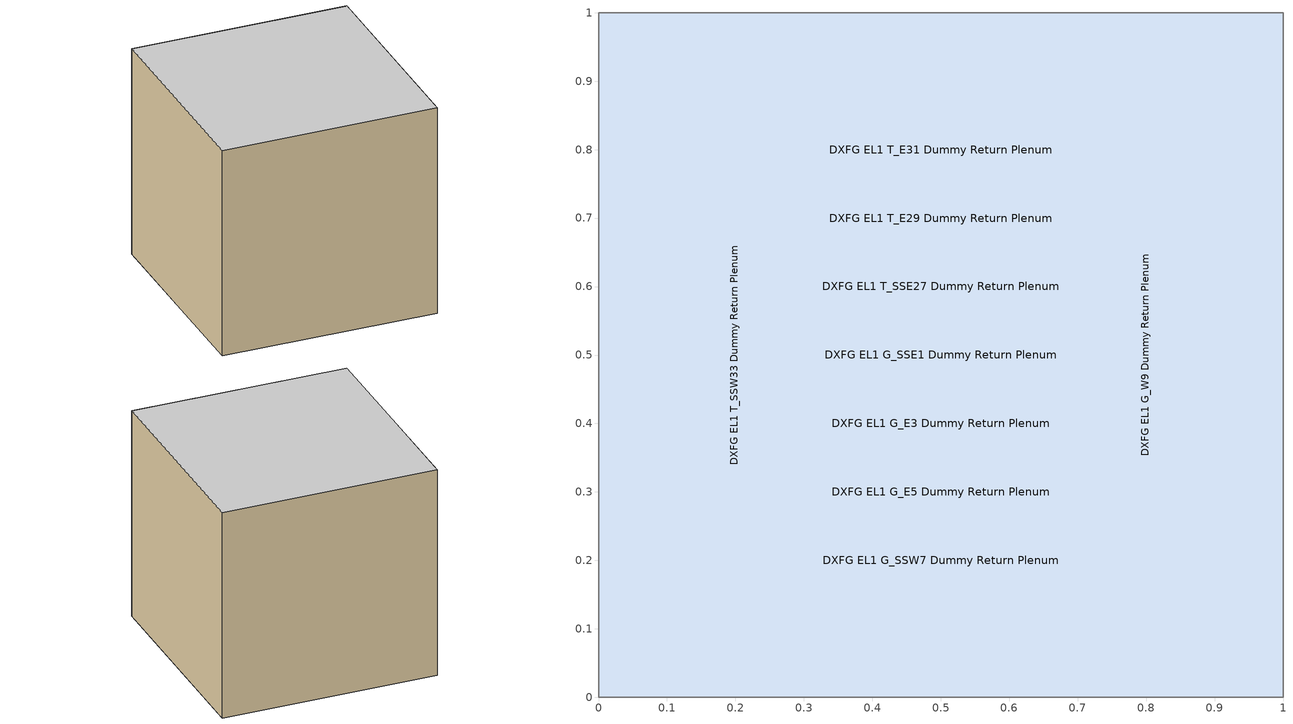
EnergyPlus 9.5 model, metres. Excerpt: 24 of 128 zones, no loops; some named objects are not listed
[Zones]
DXFG EL1 G_SSE1 Dummy Return Plenum
 floor adiabatic (DXFG EL1 G_SSE1 Plenum Construction): 0,0 0,1 1,1 1,0 z-10
 wall adiabatic (DXFG EL1 G_SSE1 Plenum Construction): 0,1 0,0 1,0 1,1 0,1 z-10:-9
 ceiling adiabatic (DXFG EL1 G_SSE1 Plenum Construction): 0,0 1,0 1,1 0,1 z-9
DXFG EL1 T_SSE27 Dummy Return Plenum
 floor adiabatic (DXFG EL1 T_SSE27 Plenum Construction): 0,0 0,1 1,1 1,0 z-10
 wall adiabatic (DXFG EL1 T_SSE27 Plenum Construction): 0,1 0,0 1,0 1,1 0,1 z-10:-9
 ceiling adiabatic (DXFG EL1 T_SSE27 Plenum Construction): 0,0 1,0 1,1 0,1 z-9
DXFG EL1 G_E3 Dummy Return Plenum
 floor adiabatic (DXFG EL1 G_E3 Plenum Construction): 0,0 0,1 1,1 1,0 z-10
 wall adiabatic (DXFG EL1 G_E3 Plenum Construction): 0,1 0,0 1,0 1,1 0,1 z-10:-9
 ceiling adiabatic (DXFG EL1 G_E3 Plenum Construction): 0,0 1,0 1,1 0,1 z-9
DXFG EL1 T_E29 Dummy Return Plenum
 floor adiabatic (DXFG EL1 T_E29 Plenum Construction): 0,0 0,1 1,1 1,0 z-10
 wall adiabatic (DXFG EL1 T_E29 Plenum Construction): 0,1 0,0 1,0 1,1 0,1 z-10:-9
 ceiling adiabatic (DXFG EL1 T_E29 Plenum Construction): 0,0 1,0 1,1 0,1 z-9
DXFG EL1 G_E5 Dummy Return Plenum
 floor adiabatic (DXFG EL1 G_E5 Plenum Construction): 0,0 0,1 1,1 1,0 z-10
 wall adiabatic (DXFG EL1 G_E5 Plenum Construction): 0,1 0,0 1,0 1,1 0,1 z-10:-9
 ceiling adiabatic (DXFG EL1 G_E5 Plenum Construction): 0,0 1,0 1,1 0,1 z-9
DXFG EL1 T_E31 Dummy Return Plenum
 floor adiabatic (DXFG EL1 T_E31 Plenum Construction): 0,0 0,1 1,1 1,0 z-10
 wall adiabatic (DXFG EL1 T_E31 Plenum Construction): 0,1 0,0 1,0 1,1 0,1 z-10:-9
 ceiling adiabatic (DXFG EL1 T_E31 Plenum Construction): 0,0 1,0 1,1 0,1 z-9
DXFG EL1 G_SSW7 Dummy Return Plenum
 floor adiabatic (DXFG EL1 G_SSW7 Plenum Construction): 0,0 0,1 1,1 1,0 z-10
 wall adiabatic (DXFG EL1 G_SSW7 Plenum Construction): 0,1 0,0 1,0 1,1 0,1 z-10:-9
 ceiling adiabatic (DXFG EL1 G_SSW7 Plenum Construction): 0,0 1,0 1,1 0,1 z-9
DXFG EL1 T_SSW33 Dummy Return Plenum
 floor adiabatic (DXFG EL1 T_SSW33 Plenum Construction): 0,0 0,1 1,1 1,0 z-10
 wall adiabatic (DXFG EL1 T_SSW33 Plenum Construction): 0,1 0,0 1,0 1,1 0,1 z-10:-9
 ceiling adiabatic (DXFG EL1 T_SSW33 Plenum Construction): 0,0 1,0 1,1 0,1 z-9
DXFG EL1 G_W9 Dummy Return Plenum
 floor adiabatic (DXFG EL1 G_W9 Plenum Construction): 0,0 0,1 1,1 1,0 z-10
 wall adiabatic (DXFG EL1 G_W9 Plenum Construction): 0,1 0,0 1,0 1,1 0,1 z-10:-9
 ceiling adiabatic (DXFG EL1 G_W9 Plenum Construction): 0,0 1,0 1,1 0,1 z-9
DXFG EL1 T_W35 Dummy Return Plenum
 floor adiabatic (DXFG EL1 T_W35 Plenum Construction): 0,0 0,1 1,1 1,0 z-10
 wall adiabatic (DXFG EL1 T_W35 Plenum Construction): 0,1 0,0 1,0 1,1 0,1 z-10:-9
 ceiling adiabatic (DXFG EL1 T_W35 Plenum Construction): 0,0 1,0 1,1 0,1 z-9
DXFG EL1 G_W11 Dummy Return Plenum
 floor adiabatic (DXFG EL1 G_W11 Plenum Construction): 0,0 0,1 1,1 1,0 z-10
 wall adiabatic (DXFG EL1 G_W11 Plenum Construction): 0,1 0,0 1,0 1,1 0,1 z-10:-9
 ceiling adiabatic (DXFG EL1 G_W11 Plenum Construction): 0,0 1,0 1,1 0,1 z-9
DXFG EL1 T_W37 Dummy Return Plenum
 floor adiabatic (DXFG EL1 T_W37 Plenum Construction): 0,0 0,1 1,1 1,0 z-10
 wall adiabatic (DXFG EL1 T_W37 Plenum Construction): 0,1 0,0 1,0 1,1 0,1 z-10:-9
 ceiling adiabatic (DXFG EL1 T_W37 Plenum Construction): 0,0 1,0 1,1 0,1 z-9
DXFG EL2 G_WSW1 Dummy Return Plenum
 floor adiabatic (DXFG EL2 G_WSW1 Plenum Construction): 0,0 0,1 1,1 1,0 z-10
 wall adiabatic (DXFG EL2 G_WSW1 Plenum Construction): 0,1 0,0 1,0 1,1 0,1 z-10:-9
 ceiling adiabatic (DXFG EL2 G_WSW1 Plenum Construction): 0,0 1,0 1,1 0,1 z-9
DXFG EL2 T_WSW27 Dummy Return Plenum
 floor adiabatic (DXFG EL2 T_WSW27 Plenum Construction): 0,0 0,1 1,1 1,0 z-10
 wall adiabatic (DXFG EL2 T_WSW27 Plenum Construction): 0,1 0,0 1,0 1,1 0,1 z-10:-9
 ceiling adiabatic (DXFG EL2 T_WSW27 Plenum Construction): 0,0 1,0 1,1 0,1 z-9
DXFG EL2 G_S3 Dummy Return Plenum
 floor adiabatic (DXFG EL2 G_S3 Plenum Construction): 0,0 0,1 1,1 1,0 z-10
 wall adiabatic (DXFG EL2 G_S3 Plenum Construction): 0,1 0,0 1,0 1,1 0,1 z-10:-9
 ceiling adiabatic (DXFG EL2 G_S3 Plenum Construction): 0,0 1,0 1,1 0,1 z-9
DXFG EL2 T_S29 Dummy Return Plenum
 floor adiabatic (DXFG EL2 T_S29 Plenum Construction): 0,0 0,1 1,1 1,0 z-10
 wall adiabatic (DXFG EL2 T_S29 Plenum Construction): 0,1 0,0 1,0 1,1 0,1 z-10:-9
 ceiling adiabatic (DXFG EL2 T_S29 Plenum Construction): 0,0 1,0 1,1 0,1 z-9
DXFG EL2 G_S5 Dummy Return Plenum
 floor adiabatic (DXFG EL2 G_S5 Plenum Construction): 0,0 0,1 1,1 1,0 z-10
 wall adiabatic (DXFG EL2 G_S5 Plenum Construction): 0,1 0,0 1,0 1,1 0,1 z-10:-9
 ceiling adiabatic (DXFG EL2 G_S5 Plenum Construction): 0,0 1,0 1,1 0,1 z-9
DXFG EL2 T_S31 Dummy Return Plenum
 floor adiabatic (DXFG EL2 T_S31 Plenum Construction): 0,0 0,1 1,1 1,0 z-10
 wall adiabatic (DXFG EL2 T_S31 Plenum Construction): 0,1 0,0 1,0 1,1 0,1 z-10:-9
 ceiling adiabatic (DXFG EL2 T_S31 Plenum Construction): 0,0 1,0 1,1 0,1 z-9
DXFG EL2 G_N11 Dummy Return Plenum
 floor adiabatic (DXFG EL2 G_N11 Plenum Construction): 0,0 0,1 1,1 1,0 z-10
 wall adiabatic (DXFG EL2 G_N11 Plenum Construction): 0,1 0,0 1,0 1,1 0,1 z-10:-9
 ceiling adiabatic (DXFG EL2 G_N11 Plenum Construction): 0,0 1,0 1,1 0,1 z-9
DXFG EL2 T_N37 Dummy Return Plenum
 floor adiabatic (DXFG EL2 T_N37 Plenum Construction): 0,0 0,1 1,1 1,0 z-10
 wall adiabatic (DXFG EL2 T_N37 Plenum Construction): 0,1 0,0 1,0 1,1 0,1 z-10:-9
 ceiling adiabatic (DXFG EL2 T_N37 Plenum Construction): 0,0 1,0 1,1 0,1 z-9
DXFG EL2 G_N9 Dummy Return Plenum
 floor adiabatic (DXFG EL2 G_N9 Plenum Construction): 0,0 0,1 1,1 1,0 z-10
 wall adiabatic (DXFG EL2 G_N9 Plenum Construction): 0,1 0,0 1,0 1,1 0,1 z-10:-9
 ceiling adiabatic (DXFG EL2 G_N9 Plenum Construction): 0,0 1,0 1,1 0,1 z-9
DXFG EL2 T_N35 Dummy Return Plenum
 floor adiabatic (DXFG EL2 T_N35 Plenum Construction): 0,0 0,1 1,1 1,0 z-10
 wall adiabatic (DXFG EL2 T_N35 Plenum Construction): 0,1 0,0 1,0 1,1 0,1 z-10:-9
 ceiling adiabatic (DXFG EL2 T_N35 Plenum Construction): 0,0 1,0 1,1 0,1 z-9
DXFG EL2 G_WNW7 Dummy Return Plenum
 floor adiabatic (DXFG EL2 G_WNW7 Plenum Construction): 0,0 0,1 1,1 1,0 z-10
 wall adiabatic (DXFG EL2 G_WNW7 Plenum Construction): 0,1 0,0 1,0 1,1 0,1 z-10:-9
 ceiling adiabatic (DXFG EL2 G_WNW7 Plenum Construction): 0,0 1,0 1,1 0,1 z-9
DXFG EL2 T_WNW33 Dummy Return Plenum
 floor adiabatic (DXFG EL2 T_WNW33 Plenum Construction): 0,0 0,1 1,1 1,0 z-10
 wall adiabatic (DXFG EL2 T_WNW33 Plenum Construction): 0,1 0,0 1,0 1,1 0,1 z-10:-9
 ceiling adiabatic (DXFG EL2 T_WNW33 Plenum Construction): 0,0 1,0 1,1 0,1 z-9
[Building]
MFm+dxgf+existing: North Axis {deg}=0; Terrain=Suburbs; Loads Convergence Tolerance Value {W}=0.04; Temperature Convergence Tolerance Value {deltaC}=0.4; Solar Distribution=FullExterior; Maximum Number of Warmup Days=40; Minimum Number of Warmup Days=10
[Site:Location]
CA_EUREKA_USA Design_Conditions: Latitude {deg}=40.8; Longitude {deg}=-124.17; Time Zone {hr}=-8; Elevation {m}=18
[SizingPeriod:DesignDay] Day of Month=21; Dry-Bulb Temperature Range Modifier Type=DefaultMultipliers; Humidity Condition Type=Wetbulb; Barometric Pressure {Pa}=101109; Rain Indicator=No; Snow Indicator=No; Daylight Saving Time Indicator=No
Name | Month | Day Type | Maximum Dry-Bulb Temperature {C} | Daily Dry-Bulb Temperature Range {deltaC} | Wetbulb or DewPoint at Maximum Dry-Bulb {C} | Wind Speed {m/s} | Wind Direction {deg} | Solar Model Indicator | Sky Clearness | ASHRAE Clear Sky Optical Depth for Beam Irradiance (taub) | ASHRAE Clear Sky Optical Depth for Diffuse Irradiance (taud)
CA_EUREKA Ann Htg 99.6% Condns DB | 12 | WinterDesignDay | 0.7 | 0 | 0.7 | 1.5 | 100 | ASHRAEClearSky | 0
CA_EUREKA Ann Clg .4% Condns DB=>MWB | 8 | SummerDesignDay | 20.1 | 4.5 | 15.1 | 4.2 | 320 | ASHRAETau |  | 0.327 | 2.581
[Site:WaterMainsTemperature]
Calculation Method=Correlation; Annual Average Outdoor Air Temperature {C}=10.81; Maximum Difference In Monthly Average Outdoor Air Temperatures {deltaC}=16.84
[Material] Conductivity {W/m-K}=0.1
Name | Roughness | Thickness {m} | Density {kg/m3} | Specific Heat {J/kg-K}
DXFG EL1 G_SSE1 Plenum Material; DXFG EL1 T_SSE27 Plenum Material; DXFG EL1 G_E3 Plenum Material; DXFG EL1 T_E29 Plenum Material; DXFG EL1 G_E5 Plenum Material; DXFG EL1 T_E31 Plenum Material; DXFG EL1 G_SSW7 Plenum Material; DXFG EL1 T_SSW33 Plenum Material; DXFG EL1 G_W9 Plenum Material; DXFG EL1 T_W35 Plenum Material; DXFG EL1 G_W11 Plenum Material; DXFG EL1 T_W37 Plenum Material; DXFG EL2 G_WSW1 Plenum Material; DXFG EL2 T_WSW27 Plenum Material; DXFG EL2 G_S3 Plenum Material; DXFG EL2 T_S29 Plenum Material; DXFG EL2 G_S5 Plenum Material; DXFG EL2 T_S31 Plenum Material; DXFG EL2 G_N11 Plenum Material; DXFG EL2 T_N37 Plenum Material; DXFG EL2 G_N9 Plenum Material; DXFG EL2 T_N35 Plenum Material; DXFG EL2 G_WNW7 Plenum Material; DXFG EL2 T_WNW33 Plenum Material | Smooth | 0.05 | 200 | 1000
Wall Cavity Effective Insulation | VeryRough | 0.01 | 8.17 | 837
[Construction]
DXFG EL1 G_SSE1 Plenum Construction: Wall Cavity Effective Insulation, DXFG EL1 G_SSE1 Plenum Material
DXFG EL1 T_SSE27 Plenum Construction: Wall Cavity Effective Insulation, DXFG EL1 T_SSE27 Plenum Material
DXFG EL1 G_E3 Plenum Construction: Wall Cavity Effective Insulation, DXFG EL1 G_E3 Plenum Material
DXFG EL1 T_E29 Plenum Construction: Wall Cavity Effective Insulation, DXFG EL1 T_E29 Plenum Material
DXFG EL1 G_E5 Plenum Construction: Wall Cavity Effective Insulation, DXFG EL1 G_E5 Plenum Material
DXFG EL1 T_E31 Plenum Construction: Wall Cavity Effective Insulation, DXFG EL1 T_E31 Plenum Material
DXFG EL1 G_SSW7 Plenum Construction: Wall Cavity Effective Insulation, DXFG EL1 G_SSW7 Plenum Material
DXFG EL1 T_SSW33 Plenum Construction: Wall Cavity Effective Insulation, DXFG EL1 T_SSW33 Plenum Material
DXFG EL1 G_W9 Plenum Construction: Wall Cavity Effective Insulation, DXFG EL1 G_W9 Plenum Material
DXFG EL1 T_W35 Plenum Construction: Wall Cavity Effective Insulation, DXFG EL1 T_W35 Plenum Material
DXFG EL1 G_W11 Plenum Construction: Wall Cavity Effective Insulation, DXFG EL1 G_W11 Plenum Material
DXFG EL1 T_W37 Plenum Construction: Wall Cavity Effective Insulation, DXFG EL1 T_W37 Plenum Material
DXFG EL2 G_WSW1 Plenum Construction: Wall Cavity Effective Insulation, DXFG EL2 G_WSW1 Plenum Material
DXFG EL2 T_WSW27 Plenum Construction: Wall Cavity Effective Insulation, DXFG EL2 T_WSW27 Plenum Material
DXFG EL2 G_S3 Plenum Construction: Wall Cavity Effective Insulation, DXFG EL2 G_S3 Plenum Material
DXFG EL2 T_S29 Plenum Construction: Wall Cavity Effective Insulation, DXFG EL2 T_S29 Plenum Material
DXFG EL2 G_S5 Plenum Construction: Wall Cavity Effective Insulation, DXFG EL2 G_S5 Plenum Material
DXFG EL2 T_S31 Plenum Construction: Wall Cavity Effective Insulation, DXFG EL2 T_S31 Plenum Material
DXFG EL2 G_N11 Plenum Construction: Wall Cavity Effective Insulation, DXFG EL2 G_N11 Plenum Material
DXFG EL2 T_N37 Plenum Construction: Wall Cavity Effective Insulation, DXFG EL2 T_N37 Plenum Material
DXFG EL2 G_N9 Plenum Construction: Wall Cavity Effective Insulation, DXFG EL2 G_N9 Plenum Material
DXFG EL2 T_N35 Plenum Construction: Wall Cavity Effective Insulation, DXFG EL2 T_N35 Plenum Material
DXFG EL2 G_WNW7 Plenum Construction: Wall Cavity Effective Insulation, DXFG EL2 G_WNW7 Plenum Material
DXFG EL2 T_WNW33 Plenum Construction: Wall Cavity Effective Insulation, DXFG EL2 T_WNW33 Plenum Material
[Zone] Multiplier=1; Volume {m3}=1; Part of Total Floor Area=No
DXFG EL1 G_SSE1 Dummy Return Plenum; DXFG EL1 T_SSE27 Dummy Return Plenum; DXFG EL1 G_E3 Dummy Return Plenum; DXFG EL1 T_E29 Dummy Return Plenum; DXFG EL1 G_E5 Dummy Return Plenum; DXFG EL1 T_E31 Dummy Return Plenum; DXFG EL1 G_SSW7 Dummy Return Plenum; DXFG EL1 T_SSW33 Dummy Return Plenum; DXFG EL1 G_W9 Dummy Return Plenum; DXFG EL1 T_W35 Dummy Return Plenum; DXFG EL1 G_W11 Dummy Return Plenum; DXFG EL1 T_W37 Dummy Return Plenum; DXFG EL2 G_WSW1 Dummy Return Plenum; DXFG EL2 T_WSW27 Dummy Return Plenum; DXFG EL2 G_S3 Dummy Return Plenum; DXFG EL2 T_S29 Dummy Return Plenum; DXFG EL2 G_S5 Dummy Return Plenum; DXFG EL2 T_S31 Dummy Return Plenum; DXFG EL2 G_N11 Dummy Return Plenum; DXFG EL2 T_N37 Dummy Return Plenum; DXFG EL2 G_N9 Dummy Return Plenum; DXFG EL2 T_N35 Dummy Return Plenum; DXFG EL2 G_WNW7 Dummy Return Plenum; DXFG EL2 T_WNW33 Dummy Return Plenum
[InternalMass] Surface Area {m2}=5
Name | Construction | Zone or ZoneList
DXFG EL1 G_SSE1 Dummy Return Plenum Plenum Internal Mass | DXFG EL1 G_SSE1 Plenum Construction | DXFG EL1 G_SSE1 Dummy Return Plenum
DXFG EL1 T_SSE27 Dummy Return Plenum Plenum Internal Mass | DXFG EL1 T_SSE27 Plenum Construction | DXFG EL1 T_SSE27 Dummy Return Plenum
DXFG EL1 G_E3 Dummy Return Plenum Plenum Internal Mass | DXFG EL1 G_E3 Plenum Construction | DXFG EL1 G_E3 Dummy Return Plenum
DXFG EL1 T_E29 Dummy Return Plenum Plenum Internal Mass | DXFG EL1 T_E29 Plenum Construction | DXFG EL1 T_E29 Dummy Return Plenum
DXFG EL1 G_E5 Dummy Return Plenum Plenum Internal Mass | DXFG EL1 G_E5 Plenum Construction | DXFG EL1 G_E5 Dummy Return Plenum
DXFG EL1 T_E31 Dummy Return Plenum Plenum Internal Mass | DXFG EL1 T_E31 Plenum Construction | DXFG EL1 T_E31 Dummy Return Plenum
DXFG EL1 G_SSW7 Dummy Return Plenum Plenum Internal Mass | DXFG EL1 G_SSW7 Plenum Construction | DXFG EL1 G_SSW7 Dummy Return Plenum
DXFG EL1 T_SSW33 Dummy Return Plenum Plenum Internal Mass | DXFG EL1 T_SSW33 Plenum Construction | DXFG EL1 T_SSW33 Dummy Return Plenum
DXFG EL1 G_W9 Dummy Return Plenum Plenum Internal Mass | DXFG EL1 G_W9 Plenum Construction | DXFG EL1 G_W9 Dummy Return Plenum
DXFG EL1 T_W35 Dummy Return Plenum Plenum Internal Mass | DXFG EL1 T_W35 Plenum Construction | DXFG EL1 T_W35 Dummy Return Plenum
DXFG EL1 G_W11 Dummy Return Plenum Plenum Internal Mass | DXFG EL1 G_W11 Plenum Construction | DXFG EL1 G_W11 Dummy Return Plenum
DXFG EL1 T_W37 Dummy Return Plenum Plenum Internal Mass | DXFG EL1 T_W37 Plenum Construction | DXFG EL1 T_W37 Dummy Return Plenum
DXFG EL2 G_WSW1 Dummy Return Plenum Plenum Internal Mass | DXFG EL2 G_WSW1 Plenum Construction | DXFG EL2 G_WSW1 Dummy Return Plenum
DXFG EL2 T_WSW27 Dummy Return Plenum Plenum Internal Mass | DXFG EL2 T_WSW27 Plenum Construction | DXFG EL2 T_WSW27 Dummy Return Plenum
DXFG EL2 G_S3 Dummy Return Plenum Plenum Internal Mass | DXFG EL2 G_S3 Plenum Construction | DXFG EL2 G_S3 Dummy Return Plenum
DXFG EL2 T_S29 Dummy Return Plenum Plenum Internal Mass | DXFG EL2 T_S29 Plenum Construction | DXFG EL2 T_S29 Dummy Return Plenum
DXFG EL2 G_S5 Dummy Return Plenum Plenum Internal Mass | DXFG EL2 G_S5 Plenum Construction | DXFG EL2 G_S5 Dummy Return Plenum
DXFG EL2 T_S31 Dummy Return Plenum Plenum Internal Mass | DXFG EL2 T_S31 Plenum Construction | DXFG EL2 T_S31 Dummy Return Plenum
DXFG EL2 G_N11 Dummy Return Plenum Plenum Internal Mass | DXFG EL2 G_N11 Plenum Construction | DXFG EL2 G_N11 Dummy Return Plenum
DXFG EL2 T_N37 Dummy Return Plenum Plenum Internal Mass | DXFG EL2 T_N37 Plenum Construction | DXFG EL2 T_N37 Dummy Return Plenum
DXFG EL2 G_N9 Dummy Return Plenum Plenum Internal Mass | DXFG EL2 G_N9 Plenum Construction | DXFG EL2 G_N9 Dummy Return Plenum
DXFG EL2 T_N35 Dummy Return Plenum Plenum Internal Mass | DXFG EL2 T_N35 Plenum Construction | DXFG EL2 T_N35 Dummy Return Plenum
DXFG EL2 G_WNW7 Dummy Return Plenum Plenum Internal Mass | DXFG EL2 G_WNW7 Plenum Construction | DXFG EL2 G_WNW7 Dummy Return Plenum
DXFG EL2 T_WNW33 Dummy Return Plenum Plenum Internal Mass | DXFG EL2 T_WNW33 Plenum Construction | DXFG EL2 T_WNW33 Dummy Return Plenum
[Foundation:Kiva]
Slab Foundation
[Foundation:Kiva:Settings]
Soil Conductivity {W/m-K}=1.73; Soil Density {kg/m3}=1842; Soil Specific Heat {J/kg-K}=419; Ground Solar Absorptivity=0.9; Ground Thermal Absorptivity=0.9; Ground Surface Roughness {m}=0.03; Far-Field Width {m}=40; Deep-Ground Boundary Condition=ZeroFlux; Deep-Ground Depth {m}=40; Minimum Cell Dimension {m}=0.02; Maximum Cell Growth Coefficient=1.5; Simulation Timestep=Timestep
[OtherEquipment] Fuel Type=None; Design Level Calculation Method=EquipmentLevel; Design Level {W}=0; Fraction Radiant=0; Fraction Lost=0
Name | Zone or ZoneList | Schedule | Fraction Latent
ReturnDuctConductionToPlenumDXFG EL1 G_SSE1; ReturnSensibleLeakageEquipDXFG EL1 G_SSE1 | DXFG EL1 G_SSE1 Dummy Return Plenum | EL1 SSE Perim Zn (G.SSE1) Duct Loss Sch | 0
ReturnLatentLeakageEquipDXFG EL1 G_SSE1 | DXFG EL1 G_SSE1 Dummy Return Plenum | EL1 SSE Perim Zn (G.SSE1) Duct Loss Sch | 1
ReturnDuctConductionToPlenumDXFG EL1 T_SSE27; ReturnSensibleLeakageEquipDXFG EL1 T_SSE27 | DXFG EL1 T_SSE27 Dummy Return Plenum | EL1 SSE Perim Zn (T.SSE27) Duct Loss Sch | 0
ReturnLatentLeakageEquipDXFG EL1 T_SSE27 | DXFG EL1 T_SSE27 Dummy Return Plenum | EL1 SSE Perim Zn (T.SSE27) Duct Loss Sch | 1
ReturnDuctConductionToPlenumDXFG EL1 G_E3; ReturnSensibleLeakageEquipDXFG EL1 G_E3 | DXFG EL1 G_E3 Dummy Return Plenum | EL1 East Perim Zn (G.E3) Duct Loss Sch | 0
ReturnLatentLeakageEquipDXFG EL1 G_E3 | DXFG EL1 G_E3 Dummy Return Plenum | EL1 East Perim Zn (G.E3) Duct Loss Sch | 1
ReturnDuctConductionToPlenumDXFG EL1 T_E29; ReturnSensibleLeakageEquipDXFG EL1 T_E29 | DXFG EL1 T_E29 Dummy Return Plenum | EL1 East Perim Zn (T.E29) Duct Loss Sch | 0
ReturnLatentLeakageEquipDXFG EL1 T_E29 | DXFG EL1 T_E29 Dummy Return Plenum | EL1 East Perim Zn (T.E29) Duct Loss Sch | 1
ReturnDuctConductionToPlenumDXFG EL1 G_E5; ReturnSensibleLeakageEquipDXFG EL1 G_E5 | DXFG EL1 G_E5 Dummy Return Plenum | EL1 East Perim Zn (G.E5) Duct Loss Sch | 0
ReturnLatentLeakageEquipDXFG EL1 G_E5 | DXFG EL1 G_E5 Dummy Return Plenum | EL1 East Perim Zn (G.E5) Duct Loss Sch | 1
ReturnDuctConductionToPlenumDXFG EL1 T_E31; ReturnSensibleLeakageEquipDXFG EL1 T_E31 | DXFG EL1 T_E31 Dummy Return Plenum | EL1 East Perim Zn (T.E31) Duct Loss Sch | 0
ReturnLatentLeakageEquipDXFG EL1 T_E31 | DXFG EL1 T_E31 Dummy Return Plenum | EL1 East Perim Zn (T.E31) Duct Loss Sch | 1
ReturnDuctConductionToPlenumDXFG EL1 G_SSW7; ReturnSensibleLeakageEquipDXFG EL1 G_SSW7 | DXFG EL1 G_SSW7 Dummy Return Plenum | EL1 SSW Perim Zn (G.SSW7) Duct Loss Sch | 0
ReturnLatentLeakageEquipDXFG EL1 G_SSW7 | DXFG EL1 G_SSW7 Dummy Return Plenum | EL1 SSW Perim Zn (G.SSW7) Duct Loss Sch | 1
ReturnDuctConductionToPlenumDXFG EL1 T_SSW33; ReturnSensibleLeakageEquipDXFG EL1 T_SSW33 | DXFG EL1 T_SSW33 Dummy Return Plenum | EL1 SSW Perim Zn (T.SSW33) Duct Loss Sch | 0
ReturnLatentLeakageEquipDXFG EL1 T_SSW33 | DXFG EL1 T_SSW33 Dummy Return Plenum | EL1 SSW Perim Zn (T.SSW33) Duct Loss Sch | 1
ReturnDuctConductionToPlenumDXFG EL1 G_W9; ReturnSensibleLeakageEquipDXFG EL1 G_W9 | DXFG EL1 G_W9 Dummy Return Plenum | EL1 West Perim Zn (G.W9) Duct Loss Sch | 0
ReturnLatentLeakageEquipDXFG EL1 G_W9 | DXFG EL1 G_W9 Dummy Return Plenum | EL1 West Perim Zn (G.W9) Duct Loss Sch | 1
ReturnDuctConductionToPlenumDXFG EL1 T_W35; ReturnSensibleLeakageEquipDXFG EL1 T_W35 | DXFG EL1 T_W35 Dummy Return Plenum | EL1 West Perim Zn (T.W35) Duct Loss Sch | 0
ReturnLatentLeakageEquipDXFG EL1 T_W35 | DXFG EL1 T_W35 Dummy Return Plenum | EL1 West Perim Zn (T.W35) Duct Loss Sch | 1
ReturnDuctConductionToPlenumDXFG EL1 G_W11; ReturnSensibleLeakageEquipDXFG EL1 G_W11 | DXFG EL1 G_W11 Dummy Return Plenum | EL1 West Perim Zn (G.W11) Duct Loss Sch | 0
ReturnLatentLeakageEquipDXFG EL1 G_W11 | DXFG EL1 G_W11 Dummy Return Plenum | EL1 West Perim Zn (G.W11) Duct Loss Sch | 1
ReturnDuctConductionToPlenumDXFG EL1 T_W37; ReturnSensibleLeakageEquipDXFG EL1 T_W37 | DXFG EL1 T_W37 Dummy Return Plenum | EL1 West Perim Zn (T.W37) Duct Loss Sch | 0
ReturnLatentLeakageEquipDXFG EL1 T_W37 | DXFG EL1 T_W37 Dummy Return Plenum | EL1 West Perim Zn (T.W37) Duct Loss Sch | 1
ReturnDuctConductionToPlenumDXFG EL2 G_WSW1; ReturnSensibleLeakageEquipDXFG EL2 G_WSW1 | DXFG EL2 G_WSW1 Dummy Return Plenum | EL2 WSW Perim Zn (G.WSW1) Duct Loss Sch | 0
ReturnLatentLeakageEquipDXFG EL2 G_WSW1 | DXFG EL2 G_WSW1 Dummy Return Plenum | EL2 WSW Perim Zn (G.WSW1) Duct Loss Sch | 1
ReturnDuctConductionToPlenumDXFG EL2 T_WSW27; ReturnSensibleLeakageEquipDXFG EL2 T_WSW27 | DXFG EL2 T_WSW27 Dummy Return Plenum | EL2 WSW Perim Zn (T.WSW27) Duct Loss Sch | 0
ReturnLatentLeakageEquipDXFG EL2 T_WSW27 | DXFG EL2 T_WSW27 Dummy Return Plenum | EL2 WSW Perim Zn (T.WSW27) Duct Loss Sch | 1
ReturnDuctConductionToPlenumDXFG EL2 G_S3; ReturnSensibleLeakageEquipDXFG EL2 G_S3 | DXFG EL2 G_S3 Dummy Return Plenum | EL2 South Perim Zn (G.S3) Duct Loss Sch | 0
ReturnLatentLeakageEquipDXFG EL2 G_S3 | DXFG EL2 G_S3 Dummy Return Plenum | EL2 South Perim Zn (G.S3) Duct Loss Sch | 1
ReturnDuctConductionToPlenumDXFG EL2 T_S29; ReturnSensibleLeakageEquipDXFG EL2 T_S29 | DXFG EL2 T_S29 Dummy Return Plenum | EL2 South Perim Zn (T.S29) Duct Loss Sch | 0
ReturnLatentLeakageEquipDXFG EL2 T_S29 | DXFG EL2 T_S29 Dummy Return Plenum | EL2 South Perim Zn (T.S29) Duct Loss Sch | 1
ReturnDuctConductionToPlenumDXFG EL2 G_S5; ReturnSensibleLeakageEquipDXFG EL2 G_S5 | DXFG EL2 G_S5 Dummy Return Plenum | EL2 South Perim Zn (G.S5) Duct Loss Sch | 0
ReturnLatentLeakageEquipDXFG EL2 G_S5 | DXFG EL2 G_S5 Dummy Return Plenum | EL2 South Perim Zn (G.S5) Duct Loss Sch | 1
ReturnDuctConductionToPlenumDXFG EL2 T_S31; ReturnSensibleLeakageEquipDXFG EL2 T_S31 | DXFG EL2 T_S31 Dummy Return Plenum | EL2 South Perim Zn (T.S31) Duct Loss Sch | 0
ReturnLatentLeakageEquipDXFG EL2 T_S31 | DXFG EL2 T_S31 Dummy Return Plenum | EL2 South Perim Zn (T.S31) Duct Loss Sch | 1
ReturnDuctConductionToPlenumDXFG EL2 G_N11; ReturnSensibleLeakageEquipDXFG EL2 G_N11 | DXFG EL2 G_N11 Dummy Return Plenum | EL2 North Perim Zn (G.N11) Duct Loss Sch | 0
ReturnLatentLeakageEquipDXFG EL2 G_N11 | DXFG EL2 G_N11 Dummy Return Plenum | EL2 North Perim Zn (G.N11) Duct Loss Sch | 1
ReturnDuctConductionToPlenumDXFG EL2 T_N37; ReturnSensibleLeakageEquipDXFG EL2 T_N37 | DXFG EL2 T_N37 Dummy Return Plenum | EL2 North Perim Zn (T.N37) Duct Loss Sch | 0
ReturnLatentLeakageEquipDXFG EL2 T_N37 | DXFG EL2 T_N37 Dummy Return Plenum | EL2 North Perim Zn (T.N37) Duct Loss Sch | 1
ReturnDuctConductionToPlenumDXFG EL2 G_N9; ReturnSensibleLeakageEquipDXFG EL2 G_N9 | DXFG EL2 G_N9 Dummy Return Plenum | EL2 North Perim Zn (G.N9) Duct Loss Sch | 0
ReturnLatentLeakageEquipDXFG EL2 G_N9 | DXFG EL2 G_N9 Dummy Return Plenum | EL2 North Perim Zn (G.N9) Duct Loss Sch | 1
ReturnDuctConductionToPlenumDXFG EL2 T_N35; ReturnSensibleLeakageEquipDXFG EL2 T_N35 | DXFG EL2 T_N35 Dummy Return Plenum | EL2 North Perim Zn (T.N35) Duct Loss Sch | 0
ReturnLatentLeakageEquipDXFG EL2 T_N35 | DXFG EL2 T_N35 Dummy Return Plenum | EL2 North Perim Zn (T.N35) Duct Loss Sch | 1
ReturnDuctConductionToPlenumDXFG EL2 G_WNW7; ReturnSensibleLeakageEquipDXFG EL2 G_WNW7 | DXFG EL2 G_WNW7 Dummy Return Plenum | EL2 WNW Perim Zn (G.WNW7) Duct Loss Sch | 0
ReturnLatentLeakageEquipDXFG EL2 G_WNW7 | DXFG EL2 G_WNW7 Dummy Return Plenum | EL2 WNW Perim Zn (G.WNW7) Duct Loss Sch | 1
ReturnDuctConductionToPlenumDXFG EL2 T_WNW33; ReturnSensibleLeakageEquipDXFG EL2 T_WNW33 | DXFG EL2 T_WNW33 Dummy Return Plenum | EL2 WNW Perim Zn (T.WNW33) Duct Loss Sch | 0
ReturnLatentLeakageEquipDXFG EL2 T_WNW33 | DXFG EL2 T_WNW33 Dummy Return Plenum | EL2 WNW Perim Zn (T.WNW33) Duct Loss Sch | 1
[EnergyManagementSystem:Actuator]
Name | Actuated Component Unique | Actuated Component Type | Actuated Component Control Type
Qleak_s_sEL1SSEPerimZnGSSE1 | SupplySensibleLeakageToEL1 SSE Perim Zn (G.SSE1) | OtherEquipment | Power Level
Qleak_s_lEL1SSEPerimZnGSSE1 | SupplyLatentLeakageToEL1 SSE Perim Zn (G.SSE1) | OtherEquipment | Power Level
Qduct_sToEL1SSEPerimZnGSSE1 | SupplyDuctConductionToEL1 SSE Perim Zn (G.SSE1) | OtherEquipment | Power Level
Qduct_sToEL1SSEPerimPlZnGSSE14 | SupplyDuctConductionToEL1 SSE Perim Pl Zn (G.SSE14) | OtherEquipment | Power Level
Qduct_rToPlenumDXFGEL1G_SSE1 | ReturnDuctConductionToPlenumDXFG EL1 G_SSE1 | OtherEquipment | Power Level
Qduct_rToEL1SSEPerimPlZnGSSE14 | ReturnDuctConductionToEL1 SSE Perim Pl Zn (G.SSE14) | OtherEquipment | Power Level
Qleak_sToEL1SSEPerimPlZnGSSE14 | SupplySensibleLeakageToEL1 SSE Perim Pl Zn (G.SSE14) | OtherEquipment | Power Level
LatentLeakageToEL1SSEPerimPlZnGSSE14 | SupplyLatentLeakageToEL1 SSE Perim Pl Zn (G.SSE14) | OtherEquipment | Power Level
Qleak_r_sDXFGEL1G_SSE1 | ReturnSensibleLeakageEquipDXFG EL1 G_SSE1 | OtherEquipment | Power Level
Qleak_r_lDXFGEL1G_SSE1 | ReturnLatentLeakageEquipDXFG EL1 G_SSE1 | OtherEquipment | Power Level
VEL1SSEPerimPlZnGSSE14ToEL1SSEPerimZnGSSE1 | EL1 SSE Perim Pl Zn (G.SSE14)ToEL1 SSE Perim Zn (G.SSE1)Mixing | ZoneMixing | Air Exchange Flow Rate
VEL1SSEPerimZnGSSE1ToEL1SSEPerimPlZnGSSE14 | EL1 SSE Perim Zn (G.SSE1)ToEL1 SSE Perim Pl Zn (G.SSE14)Mixing | ZoneMixing | Air Exchange Flow Rate
Qleak_s_sEL1SSEPerimZnTSSE27 | SupplySensibleLeakageToEL1 SSE Perim Zn (T.SSE27) | OtherEquipment | Power Level
Qleak_s_lEL1SSEPerimZnTSSE27 | SupplyLatentLeakageToEL1 SSE Perim Zn (T.SSE27) | OtherEquipment | Power Level
Qduct_sToEL1SSEPerimZnTSSE27 | SupplyDuctConductionToEL1 SSE Perim Zn (T.SSE27) | OtherEquipment | Power Level
Qduct_sToEL1SSEPerimAtZnTSSE40 | SupplyDuctConductionToEL1 SSE Perim At Zn (T.SSE40) | OtherEquipment | Power Level
Qduct_rToPlenumDXFGEL1T_SSE27 | ReturnDuctConductionToPlenumDXFG EL1 T_SSE27 | OtherEquipment | Power Level
Qduct_rToEL1SSEPerimAtZnTSSE40 | ReturnDuctConductionToEL1 SSE Perim At Zn (T.SSE40) | OtherEquipment | Power Level
Qleak_sToEL1SSEPerimAtZnTSSE40 | SupplySensibleLeakageToEL1 SSE Perim At Zn (T.SSE40) | OtherEquipment | Power Level
LatentLeakageToEL1SSEPerimAtZnTSSE40 | SupplyLatentLeakageToEL1 SSE Perim At Zn (T.SSE40) | OtherEquipment | Power Level
Qleak_r_sDXFGEL1T_SSE27 | ReturnSensibleLeakageEquipDXFG EL1 T_SSE27 | OtherEquipment | Power Level
Qleak_r_lDXFGEL1T_SSE27 | ReturnLatentLeakageEquipDXFG EL1 T_SSE27 | OtherEquipment | Power Level
VEL1SSEPerimAtZnTSSE40ToEL1SSEPerimZnTSSE27 | EL1 SSE Perim At Zn (T.SSE40)ToEL1 SSE Perim Zn (T.SSE27)Mixing | ZoneMixing | Air Exchange Flow Rate
VEL1SSEPerimZnTSSE27ToEL1SSEPerimAtZnTSSE40 | EL1 SSE Perim Zn (T.SSE27)ToEL1 SSE Perim At Zn (T.SSE40)Mixing | ZoneMixing | Air Exchange Flow Rate
Qleak_s_sEL1EastPerimZnGE3 | SupplySensibleLeakageToEL1 East Perim Zn (G.E3) | OtherEquipment | Power Level
Qleak_s_lEL1EastPerimZnGE3 | SupplyLatentLeakageToEL1 East Perim Zn (G.E3) | OtherEquipment | Power Level
Qduct_sToEL1EastPerimZnGE3 | SupplyDuctConductionToEL1 East Perim Zn (G.E3) | OtherEquipment | Power Level
Qduct_sToEL1EastPerimPlZnGE16 | SupplyDuctConductionToEL1 East Perim Pl Zn (G.E16) | OtherEquipment | Power Level
Qduct_rToPlenumDXFGEL1G_E3 | ReturnDuctConductionToPlenumDXFG EL1 G_E3 | OtherEquipment | Power Level
Qduct_rToEL1EastPerimPlZnGE16 | ReturnDuctConductionToEL1 East Perim Pl Zn (G.E16) | OtherEquipment | Power Level
Qleak_sToEL1EastPerimPlZnGE16 | SupplySensibleLeakageToEL1 East Perim Pl Zn (G.E16) | OtherEquipment | Power Level
LatentLeakageToEL1EastPerimPlZnGE16 | SupplyLatentLeakageToEL1 East Perim Pl Zn (G.E16) | OtherEquipment | Power Level
Qleak_r_sDXFGEL1G_E3 | ReturnSensibleLeakageEquipDXFG EL1 G_E3 | OtherEquipment | Power Level
Qleak_r_lDXFGEL1G_E3 | ReturnLatentLeakageEquipDXFG EL1 G_E3 | OtherEquipment | Power Level
VEL1EastPerimPlZnGE16ToEL1EastPerimZnGE3 | EL1 East Perim Pl Zn (G.E16)ToEL1 East Perim Zn (G.E3)Mixing | ZoneMixing | Air Exchange Flow Rate
VEL1EastPerimZnGE3ToEL1EastPerimPlZnGE16 | EL1 East Perim Zn (G.E3)ToEL1 East Perim Pl Zn (G.E16)Mixing | ZoneMixing | Air Exchange Flow Rate
Qleak_s_sEL1EastPerimZnTE29 | SupplySensibleLeakageToEL1 East Perim Zn (T.E29) | OtherEquipment | Power Level
Qleak_s_lEL1EastPerimZnTE29 | SupplyLatentLeakageToEL1 East Perim Zn (T.E29) | OtherEquipment | Power Level
Qduct_sToEL1EastPerimZnTE29 | SupplyDuctConductionToEL1 East Perim Zn (T.E29) | OtherEquipment | Power Level
Qduct_sToEL1EastPerimAtZnTE42 | SupplyDuctConductionToEL1 East Perim At Zn (T.E42) | OtherEquipment | Power Level
Qduct_rToPlenumDXFGEL1T_E29 | ReturnDuctConductionToPlenumDXFG EL1 T_E29 | OtherEquipment | Power Level
Qduct_rToEL1EastPerimAtZnTE42 | ReturnDuctConductionToEL1 East Perim At Zn (T.E42) | OtherEquipment | Power Level
Qleak_sToEL1EastPerimAtZnTE42 | SupplySensibleLeakageToEL1 East Perim At Zn (T.E42) | OtherEquipment | Power Level
LatentLeakageToEL1EastPerimAtZnTE42 | SupplyLatentLeakageToEL1 East Perim At Zn (T.E42) | OtherEquipment | Power Level
Qleak_r_sDXFGEL1T_E29 | ReturnSensibleLeakageEquipDXFG EL1 T_E29 | OtherEquipment | Power Level
Qleak_r_lDXFGEL1T_E29 | ReturnLatentLeakageEquipDXFG EL1 T_E29 | OtherEquipment | Power Level
VEL1EastPerimAtZnTE42ToEL1EastPerimZnTE29 | EL1 East Perim At Zn (T.E42)ToEL1 East Perim Zn (T.E29)Mixing | ZoneMixing | Air Exchange Flow Rate
VEL1EastPerimZnTE29ToEL1EastPerimAtZnTE42 | EL1 East Perim Zn (T.E29)ToEL1 East Perim At Zn (T.E42)Mixing | ZoneMixing | Air Exchange Flow Rate
Qleak_s_sEL1EastPerimZnGE5 | SupplySensibleLeakageToEL1 East Perim Zn (G.E5) | OtherEquipment | Power Level
Qleak_s_lEL1EastPerimZnGE5 | SupplyLatentLeakageToEL1 East Perim Zn (G.E5) | OtherEquipment | Power Level
Qduct_sToEL1EastPerimZnGE5 | SupplyDuctConductionToEL1 East Perim Zn (G.E5) | OtherEquipment | Power Level
Qduct_sToEL1EastPerimPlZnGE18 | SupplyDuctConductionToEL1 East Perim Pl Zn (G.E18) | OtherEquipment | Power Level
Qduct_rToPlenumDXFGEL1G_E5 | ReturnDuctConductionToPlenumDXFG EL1 G_E5 | OtherEquipment | Power Level
Qduct_rToEL1EastPerimPlZnGE18 | ReturnDuctConductionToEL1 East Perim Pl Zn (G.E18) | OtherEquipment | Power Level
Qleak_sToEL1EastPerimPlZnGE18 | SupplySensibleLeakageToEL1 East Perim Pl Zn (G.E18) | OtherEquipment | Power Level
LatentLeakageToEL1EastPerimPlZnGE18 | SupplyLatentLeakageToEL1 East Perim Pl Zn (G.E18) | OtherEquipment | Power Level
Qleak_r_sDXFGEL1G_E5 | ReturnSensibleLeakageEquipDXFG EL1 G_E5 | OtherEquipment | Power Level
Qleak_r_lDXFGEL1G_E5 | ReturnLatentLeakageEquipDXFG EL1 G_E5 | OtherEquipment | Power Level
VEL1EastPerimPlZnGE18ToEL1EastPerimZnGE5 | EL1 East Perim Pl Zn (G.E18)ToEL1 East Perim Zn (G.E5)Mixing | ZoneMixing | Air Exchange Flow Rate
VEL1EastPerimZnGE5ToEL1EastPerimPlZnGE18 | EL1 East Perim Zn (G.E5)ToEL1 East Perim Pl Zn (G.E18)Mixing | ZoneMixing | Air Exchange Flow Rate
Qleak_s_sEL1EastPerimZnTE31 | SupplySensibleLeakageToEL1 East Perim Zn (T.E31) | OtherEquipment | Power Level
Qleak_s_lEL1EastPerimZnTE31 | SupplyLatentLeakageToEL1 East Perim Zn (T.E31) | OtherEquipment | Power Level
Qduct_sToEL1EastPerimZnTE31 | SupplyDuctConductionToEL1 East Perim Zn (T.E31) | OtherEquipment | Power Level
Qduct_sToEL1EastPerimAtZnTE44 | SupplyDuctConductionToEL1 East Perim At Zn (T.E44) | OtherEquipment | Power Level
Qduct_rToPlenumDXFGEL1T_E31 | ReturnDuctConductionToPlenumDXFG EL1 T_E31 | OtherEquipment | Power Level
Qduct_rToEL1EastPerimAtZnTE44 | ReturnDuctConductionToEL1 East Perim At Zn (T.E44) | OtherEquipment | Power Level
Qleak_sToEL1EastPerimAtZnTE44 | SupplySensibleLeakageToEL1 East Perim At Zn (T.E44) | OtherEquipment | Power Level
LatentLeakageToEL1EastPerimAtZnTE44 | SupplyLatentLeakageToEL1 East Perim At Zn (T.E44) | OtherEquipment | Power Level
Qleak_r_sDXFGEL1T_E31 | ReturnSensibleLeakageEquipDXFG EL1 T_E31 | OtherEquipment | Power Level
Qleak_r_lDXFGEL1T_E31 | ReturnLatentLeakageEquipDXFG EL1 T_E31 | OtherEquipment | Power Level
VEL1EastPerimAtZnTE44ToEL1EastPerimZnTE31 | EL1 East Perim At Zn (T.E44)ToEL1 East Perim Zn (T.E31)Mixing | ZoneMixing | Air Exchange Flow Rate
VEL1EastPerimZnTE31ToEL1EastPerimAtZnTE44 | EL1 East Perim Zn (T.E31)ToEL1 East Perim At Zn (T.E44)Mixing | ZoneMixing | Air Exchange Flow Rate
Qleak_s_sEL1SSWPerimZnGSSW7 | SupplySensibleLeakageToEL1 SSW Perim Zn (G.SSW7) | OtherEquipment | Power Level
Qleak_s_lEL1SSWPerimZnGSSW7 | SupplyLatentLeakageToEL1 SSW Perim Zn (G.SSW7) | OtherEquipment | Power Level
Qduct_sToEL1SSWPerimZnGSSW7 | SupplyDuctConductionToEL1 SSW Perim Zn (G.SSW7) | OtherEquipment | Power Level
Qduct_sToEL1SSWPerimPlZnGSSW20 | SupplyDuctConductionToEL1 SSW Perim Pl Zn (G.SSW20) | OtherEquipment | Power Level
Qduct_rToPlenumDXFGEL1G_SSW7 | ReturnDuctConductionToPlenumDXFG EL1 G_SSW7 | OtherEquipment | Power Level
Qduct_rToEL1SSWPerimPlZnGSSW20 | ReturnDuctConductionToEL1 SSW Perim Pl Zn (G.SSW20) | OtherEquipment | Power Level
Qleak_sToEL1SSWPerimPlZnGSSW20 | SupplySensibleLeakageToEL1 SSW Perim Pl Zn (G.SSW20) | OtherEquipment | Power Level
LatentLeakageToEL1SSWPerimPlZnGSSW20 | SupplyLatentLeakageToEL1 SSW Perim Pl Zn (G.SSW20) | OtherEquipment | Power Level
Qleak_r_sDXFGEL1G_SSW7 | ReturnSensibleLeakageEquipDXFG EL1 G_SSW7 | OtherEquipment | Power Level
Qleak_r_lDXFGEL1G_SSW7 | ReturnLatentLeakageEquipDXFG EL1 G_SSW7 | OtherEquipment | Power Level
VEL1SSWPerimPlZnGSSW20ToEL1SSWPerimZnGSSW7 | EL1 SSW Perim Pl Zn (G.SSW20)ToEL1 SSW Perim Zn (G.SSW7)Mixing | ZoneMixing | Air Exchange Flow Rate
VEL1SSWPerimZnGSSW7ToEL1SSWPerimPlZnGSSW20 | EL1 SSW Perim Zn (G.SSW7)ToEL1 SSW Perim Pl Zn (G.SSW20)Mixing | ZoneMixing | Air Exchange Flow Rate
Qleak_s_sEL1SSWPerimZnTSSW33 | SupplySensibleLeakageToEL1 SSW Perim Zn (T.SSW33) | OtherEquipment | Power Level
Qleak_s_lEL1SSWPerimZnTSSW33 | SupplyLatentLeakageToEL1 SSW Perim Zn (T.SSW33) | OtherEquipment | Power Level
Qduct_sToEL1SSWPerimZnTSSW33 | SupplyDuctConductionToEL1 SSW Perim Zn (T.SSW33) | OtherEquipment | Power Level
Qduct_sToEL1SSWPerimAtZnTSSW46 | SupplyDuctConductionToEL1 SSW Perim At Zn (T.SSW46) | OtherEquipment | Power Level
Qduct_rToPlenumDXFGEL1T_SSW33 | ReturnDuctConductionToPlenumDXFG EL1 T_SSW33 | OtherEquipment | Power Level
Qduct_rToEL1SSWPerimAtZnTSSW46 | ReturnDuctConductionToEL1 SSW Perim At Zn (T.SSW46) | OtherEquipment | Power Level
Qleak_sToEL1SSWPerimAtZnTSSW46 | SupplySensibleLeakageToEL1 SSW Perim At Zn (T.SSW46) | OtherEquipment | Power Level
LatentLeakageToEL1SSWPerimAtZnTSSW46 | SupplyLatentLeakageToEL1 SSW Perim At Zn (T.SSW46) | OtherEquipment | Power Level
Qleak_r_sDXFGEL1T_SSW33 | ReturnSensibleLeakageEquipDXFG EL1 T_SSW33 | OtherEquipment | Power Level
Qleak_r_lDXFGEL1T_SSW33 | ReturnLatentLeakageEquipDXFG EL1 T_SSW33 | OtherEquipment | Power Level
VEL1SSWPerimAtZnTSSW46ToEL1SSWPerimZnTSSW33 | EL1 SSW Perim At Zn (T.SSW46)ToEL1 SSW Perim Zn (T.SSW33)Mixing | ZoneMixing | Air Exchange Flow Rate
VEL1SSWPerimZnTSSW33ToEL1SSWPerimAtZnTSSW46 | EL1 SSW Perim Zn (T.SSW33)ToEL1 SSW Perim At Zn (T.SSW46)Mixing | ZoneMixing | Air Exchange Flow Rate
Qleak_s_sEL1WestPerimZnGW9 | SupplySensibleLeakageToEL1 West Perim Zn (G.W9) | OtherEquipment | Power Level
Qleak_s_lEL1WestPerimZnGW9 | SupplyLatentLeakageToEL1 West Perim Zn (G.W9) | OtherEquipment | Power Level
Qduct_sToEL1WestPerimZnGW9 | SupplyDuctConductionToEL1 West Perim Zn (G.W9) | OtherEquipment | Power Level
Qduct_sToEL1WestPerimPlZnGW22 | SupplyDuctConductionToEL1 West Perim Pl Zn (G.W22) | OtherEquipment | Power Level
Qduct_rToPlenumDXFGEL1G_W9 | ReturnDuctConductionToPlenumDXFG EL1 G_W9 | OtherEquipment | Power Level
Qduct_rToEL1WestPerimPlZnGW22 | ReturnDuctConductionToEL1 West Perim Pl Zn (G.W22) | OtherEquipment | Power Level
Qleak_sToEL1WestPerimPlZnGW22 | SupplySensibleLeakageToEL1 West Perim Pl Zn (G.W22) | OtherEquipment | Power Level
LatentLeakageToEL1WestPerimPlZnGW22 | SupplyLatentLeakageToEL1 West Perim Pl Zn (G.W22) | OtherEquipment | Power Level
Qleak_r_sDXFGEL1G_W9 | ReturnSensibleLeakageEquipDXFG EL1 G_W9 | OtherEquipment | Power Level
Qleak_r_lDXFGEL1G_W9 | ReturnLatentLeakageEquipDXFG EL1 G_W9 | OtherEquipment | Power Level
VEL1WestPerimPlZnGW22ToEL1WestPerimZnGW9 | EL1 West Perim Pl Zn (G.W22)ToEL1 West Perim Zn (G.W9)Mixing | ZoneMixing | Air Exchange Flow Rate
VEL1WestPerimZnGW9ToEL1WestPerimPlZnGW22 | EL1 West Perim Zn (G.W9)ToEL1 West Perim Pl Zn (G.W22)Mixing | ZoneMixing | Air Exchange Flow Rate
Qleak_s_sEL1WestPerimZnTW35 | SupplySensibleLeakageToEL1 West Perim Zn (T.W35) | OtherEquipment | Power Level
Qleak_s_lEL1WestPerimZnTW35 | SupplyLatentLeakageToEL1 West Perim Zn (T.W35) | OtherEquipment | Power Level
Qduct_sToEL1WestPerimZnTW35 | SupplyDuctConductionToEL1 West Perim Zn (T.W35) | OtherEquipment | Power Level
Qduct_sToEL1WestPerimAtZnTW48 | SupplyDuctConductionToEL1 West Perim At Zn (T.W48) | OtherEquipment | Power Level
Qduct_rToPlenumDXFGEL1T_W35 | ReturnDuctConductionToPlenumDXFG EL1 T_W35 | OtherEquipment | Power Level
Qduct_rToEL1WestPerimAtZnTW48 | ReturnDuctConductionToEL1 West Perim At Zn (T.W48) | OtherEquipment | Power Level
Qleak_sToEL1WestPerimAtZnTW48 | SupplySensibleLeakageToEL1 West Perim At Zn (T.W48) | OtherEquipment | Power Level
LatentLeakageToEL1WestPerimAtZnTW48 | SupplyLatentLeakageToEL1 West Perim At Zn (T.W48) | OtherEquipment | Power Level
Qleak_r_sDXFGEL1T_W35 | ReturnSensibleLeakageEquipDXFG EL1 T_W35 | OtherEquipment | Power Level
Qleak_r_lDXFGEL1T_W35 | ReturnLatentLeakageEquipDXFG EL1 T_W35 | OtherEquipment | Power Level
VEL1WestPerimAtZnTW48ToEL1WestPerimZnTW35 | EL1 West Perim At Zn (T.W48)ToEL1 West Perim Zn (T.W35)Mixing | ZoneMixing | Air Exchange Flow Rate
VEL1WestPerimZnTW35ToEL1WestPerimAtZnTW48 | EL1 West Perim Zn (T.W35)ToEL1 West Perim At Zn (T.W48)Mixing | ZoneMixing | Air Exchange Flow Rate
Qleak_s_sEL1WestPerimZnGW11 | SupplySensibleLeakageToEL1 West Perim Zn (G.W11) | OtherEquipment | Power Level
Qleak_s_lEL1WestPerimZnGW11 | SupplyLatentLeakageToEL1 West Perim Zn (G.W11) | OtherEquipment | Power Level
Qduct_sToEL1WestPerimZnGW11 | SupplyDuctConductionToEL1 West Perim Zn (G.W11) | OtherEquipment | Power Level
Qduct_sToEL1WestPerimPlZnGW24 | SupplyDuctConductionToEL1 West Perim Pl Zn (G.W24) | OtherEquipment | Power Level
Qduct_rToPlenumDXFGEL1G_W11 | ReturnDuctConductionToPlenumDXFG EL1 G_W11 | OtherEquipment | Power Level
Qduct_rToEL1WestPerimPlZnGW24 | ReturnDuctConductionToEL1 West Perim Pl Zn (G.W24) | OtherEquipment | Power Level
Qleak_sToEL1WestPerimPlZnGW24 | SupplySensibleLeakageToEL1 West Perim Pl Zn (G.W24) | OtherEquipment | Power Level
LatentLeakageToEL1WestPerimPlZnGW24 | SupplyLatentLeakageToEL1 West Perim Pl Zn (G.W24) | OtherEquipment | Power Level
Qleak_r_sDXFGEL1G_W11 | ReturnSensibleLeakageEquipDXFG EL1 G_W11 | OtherEquipment | Power Level
Qleak_r_lDXFGEL1G_W11 | ReturnLatentLeakageEquipDXFG EL1 G_W11 | OtherEquipment | Power Level
VEL1WestPerimPlZnGW24ToEL1WestPerimZnGW11 | EL1 West Perim Pl Zn (G.W24)ToEL1 West Perim Zn (G.W11)Mixing | ZoneMixing | Air Exchange Flow Rate
VEL1WestPerimZnGW11ToEL1WestPerimPlZnGW24 | EL1 West Perim Zn (G.W11)ToEL1 West Perim Pl Zn (G.W24)Mixing | ZoneMixing | Air Exchange Flow Rate
Qleak_s_sEL1WestPerimZnTW37 | SupplySensibleLeakageToEL1 West Perim Zn (T.W37) | OtherEquipment | Power Level
Qleak_s_lEL1WestPerimZnTW37 | SupplyLatentLeakageToEL1 West Perim Zn (T.W37) | OtherEquipment | Power Level
Qduct_sToEL1WestPerimZnTW37 | SupplyDuctConductionToEL1 West Perim Zn (T.W37) | OtherEquipment | Power Level
Qduct_sToEL1WestPerimAtZnTW50 | SupplyDuctConductionToEL1 West Perim At Zn (T.W50) | OtherEquipment | Power Level
Qduct_rToPlenumDXFGEL1T_W37 | ReturnDuctConductionToPlenumDXFG EL1 T_W37 | OtherEquipment | Power Level
Qduct_rToEL1WestPerimAtZnTW50 | ReturnDuctConductionToEL1 West Perim At Zn (T.W50) | OtherEquipment | Power Level
Qleak_sToEL1WestPerimAtZnTW50 | SupplySensibleLeakageToEL1 West Perim At Zn (T.W50) | OtherEquipment | Power Level
LatentLeakageToEL1WestPerimAtZnTW50 | SupplyLatentLeakageToEL1 West Perim At Zn (T.W50) | OtherEquipment | Power Level
Qleak_r_sDXFGEL1T_W37 | ReturnSensibleLeakageEquipDXFG EL1 T_W37 | OtherEquipment | Power Level
Qleak_r_lDXFGEL1T_W37 | ReturnLatentLeakageEquipDXFG EL1 T_W37 | OtherEquipment | Power Level
VEL1WestPerimAtZnTW50ToEL1WestPerimZnTW37 | EL1 West Perim At Zn (T.W50)ToEL1 West Perim Zn (T.W37)Mixing | ZoneMixing | Air Exchange Flow Rate
VEL1WestPerimZnTW37ToEL1WestPerimAtZnTW50 | EL1 West Perim Zn (T.W37)ToEL1 West Perim At Zn (T.W50)Mixing | ZoneMixing | Air Exchange Flow Rate
Qleak_s_sEL2WSWPerimZnGWSW1 | SupplySensibleLeakageToEL2 WSW Perim Zn (G.WSW1) | OtherEquipment | Power Level
Qleak_s_lEL2WSWPerimZnGWSW1 | SupplyLatentLeakageToEL2 WSW Perim Zn (G.WSW1) | OtherEquipment | Power Level
Qduct_sToEL2WSWPerimZnGWSW1 | SupplyDuctConductionToEL2 WSW Perim Zn (G.WSW1) | OtherEquipment | Power Level
Qduct_sToEL2WSWPerimPlZnGWSW14 | SupplyDuctConductionToEL2 WSW Perim Pl Zn (G.WSW14) | OtherEquipment | Power Level
Qduct_rToPlenumDXFGEL2G_WSW1 | ReturnDuctConductionToPlenumDXFG EL2 G_WSW1 | OtherEquipment | Power Level
Qduct_rToEL2WSWPerimPlZnGWSW14 | ReturnDuctConductionToEL2 WSW Perim Pl Zn (G.WSW14) | OtherEquipment | Power Level
Qleak_sToEL2WSWPerimPlZnGWSW14 | SupplySensibleLeakageToEL2 WSW Perim Pl Zn (G.WSW14) | OtherEquipment | Power Level
LatentLeakageToEL2WSWPerimPlZnGWSW14 | SupplyLatentLeakageToEL2 WSW Perim Pl Zn (G.WSW14) | OtherEquipment | Power Level
Qleak_r_sDXFGEL2G_WSW1 | ReturnSensibleLeakageEquipDXFG EL2 G_WSW1 | OtherEquipment | Power Level
Qleak_r_lDXFGEL2G_WSW1 | ReturnLatentLeakageEquipDXFG EL2 G_WSW1 | OtherEquipment | Power Level
VEL2WSWPerimPlZnGWSW14ToEL2WSWPerimZnGWSW1 | EL2 WSW Perim Pl Zn (G.WSW14)ToEL2 WSW Perim Zn (G.WSW1)Mixing | ZoneMixing | Air Exchange Flow Rate
VEL2WSWPerimZnGWSW1ToEL2WSWPerimPlZnGWSW14 | EL2 WSW Perim Zn (G.WSW1)ToEL2 WSW Perim Pl Zn (G.WSW14)Mixing | ZoneMixing | Air Exchange Flow Rate
Qleak_s_sEL2WSWPerimZnTWSW27 | SupplySensibleLeakageToEL2 WSW Perim Zn (T.WSW27) | OtherEquipment | Power Level
Qleak_s_lEL2WSWPerimZnTWSW27 | SupplyLatentLeakageToEL2 WSW Perim Zn (T.WSW27) | OtherEquipment | Power Level
Qduct_sToEL2WSWPerimZnTWSW27 | SupplyDuctConductionToEL2 WSW Perim Zn (T.WSW27) | OtherEquipment | Power Level
Qduct_sToEL2WSWPerimAtZnTWSW40 | SupplyDuctConductionToEL2 WSW Perim At Zn (T.WSW40) | OtherEquipment | Power Level
Qduct_rToPlenumDXFGEL2T_WSW27 | ReturnDuctConductionToPlenumDXFG EL2 T_WSW27 | OtherEquipment | Power Level
[Schedule:Compact]
EL1 SSE Perim Zn (G.SSE1) Duct Loss Sch; EL1 SSE Perim Zn (T.SSE27) Duct Loss Sch; EL1 East Perim Zn (G.E3) Duct Loss Sch; EL1 East Perim Zn (T.E29) Duct Loss Sch; EL1 East Perim Zn (G.E5) Duct Loss Sch; EL1 East Perim Zn (T.E31) Duct Loss Sch; EL1 SSW Perim Zn (G.SSW7) Duct Loss Sch; EL1 SSW Perim Zn (T.SSW33) Duct Loss Sch; EL1 West Perim Zn (G.W9) Duct Loss Sch; EL1 West Perim Zn (T.W35) Duct Loss Sch; EL1 West Perim Zn (G.W11) Duct Loss Sch; EL1 West Perim Zn (T.W37) Duct Loss Sch; EL2 WSW Perim Zn (G.WSW1) Duct Loss Sch; EL2 WSW Perim Zn (T.WSW27) Duct Loss Sch; EL2 South Perim Zn (G.S3) Duct Loss Sch; EL2 South Perim Zn (T.S29) Duct Loss Sch; EL2 South Perim Zn (G.S5) Duct Loss Sch; EL2 South Perim Zn (T.S31) Duct Loss Sch; EL2 North Perim Zn (G.N11) Duct Loss Sch; EL2 North Perim Zn (T.N37) Duct Loss Sch; EL2 North Perim Zn (G.N9) Duct Loss Sch; EL2 North Perim Zn (T.N35) Duct Loss Sch; EL2 WNW Perim Zn (G.WNW7) Duct Loss Sch; EL2 WNW Perim Zn (T.WNW33) Duct Loss Sch: Through: 12/31, For: AllDays, Until: 24:00, 1
